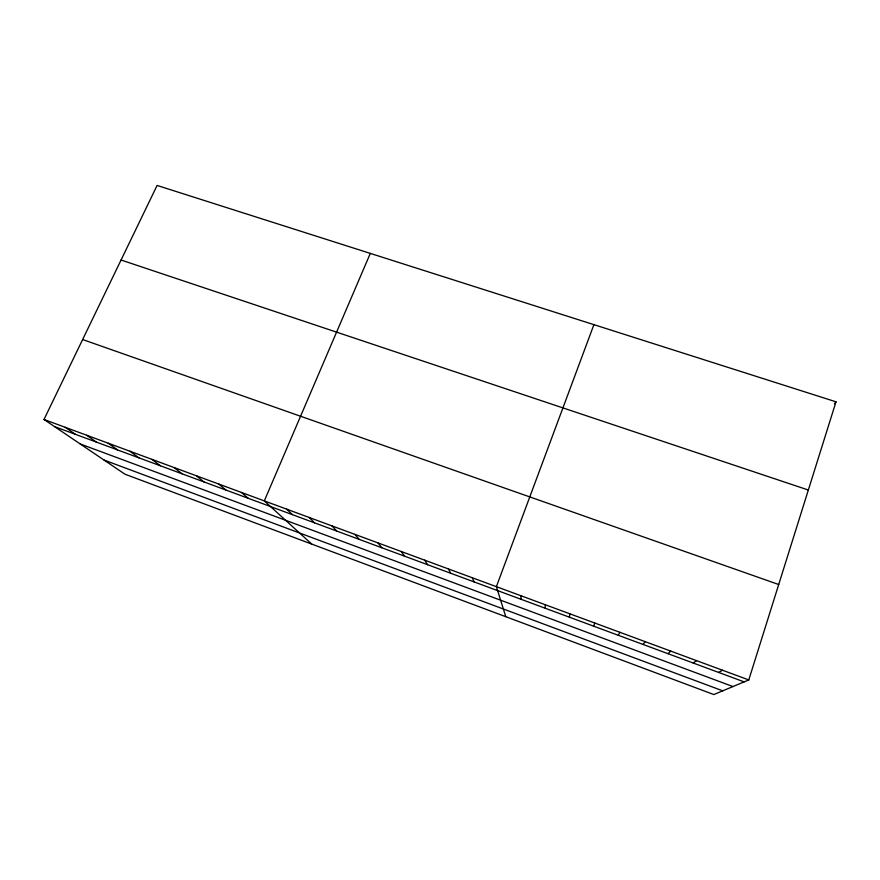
<?xml version="1.0" encoding="UTF-8"?>
<svg xmlns="http://www.w3.org/2000/svg" width="880" height="880" viewBox="0 0 880 880"><rect width="100%" height="100%" fill="white"/><g stroke="black" fill="none" stroke-linecap="round" stroke-linejoin="round"><path stroke-width="1.32" d="M569.426 617.199L569.844 613.811M593.758 626.208L594.748 623.018M748.781 679.943L836 401.808L157.102 185.449L44 419.474L124.971 474.21L713.834 694.551L748.781 679.943L44 419.474M593.912 324.654L496.375 586.663L505.78 616.693M370.304 253.396L264.319 500.896L311.718 544.082M618.299 635.294L619.872 632.302M643.049 644.457L645.216 641.663M834.416 403.799L836 401.808M667.997 653.697L670.769 651.112M693.165 663.014L696.553 660.638M718.542 672.408L722.557 670.252M121.066 260.018L808.335 490.028M82.632 339.537L778.701 584.518M54.549 426.602L744.15 681.879M80.234 443.96L732.963 686.554M104.049 460.064L722.733 690.833M65.241 427.317L75.394 434.313M86.647 435.226L96.393 442.09M108.229 443.212L117.557 449.922M129.987 451.242L138.886 457.82M151.921 459.349L160.391 465.784M174.031 467.522L182.061 473.803M196.317 475.761L203.918 481.899M218.801 484.077L225.94 490.05M241.461 492.448L248.138 498.267M286.671 509.157L292.424 514.657M309.221 517.484L314.501 522.83M331.947 525.888L336.754 531.069M354.86 534.358L359.183 539.374M377.96 542.894L381.788 547.745M401.247 551.507L404.58 556.182M424.743 560.186L427.559 564.685M448.415 568.931L450.725 573.254M472.296 577.764L474.078 581.9M520.663 595.628L521.356 599.412M545.149 604.681L545.292 608.267"/></g></svg>
